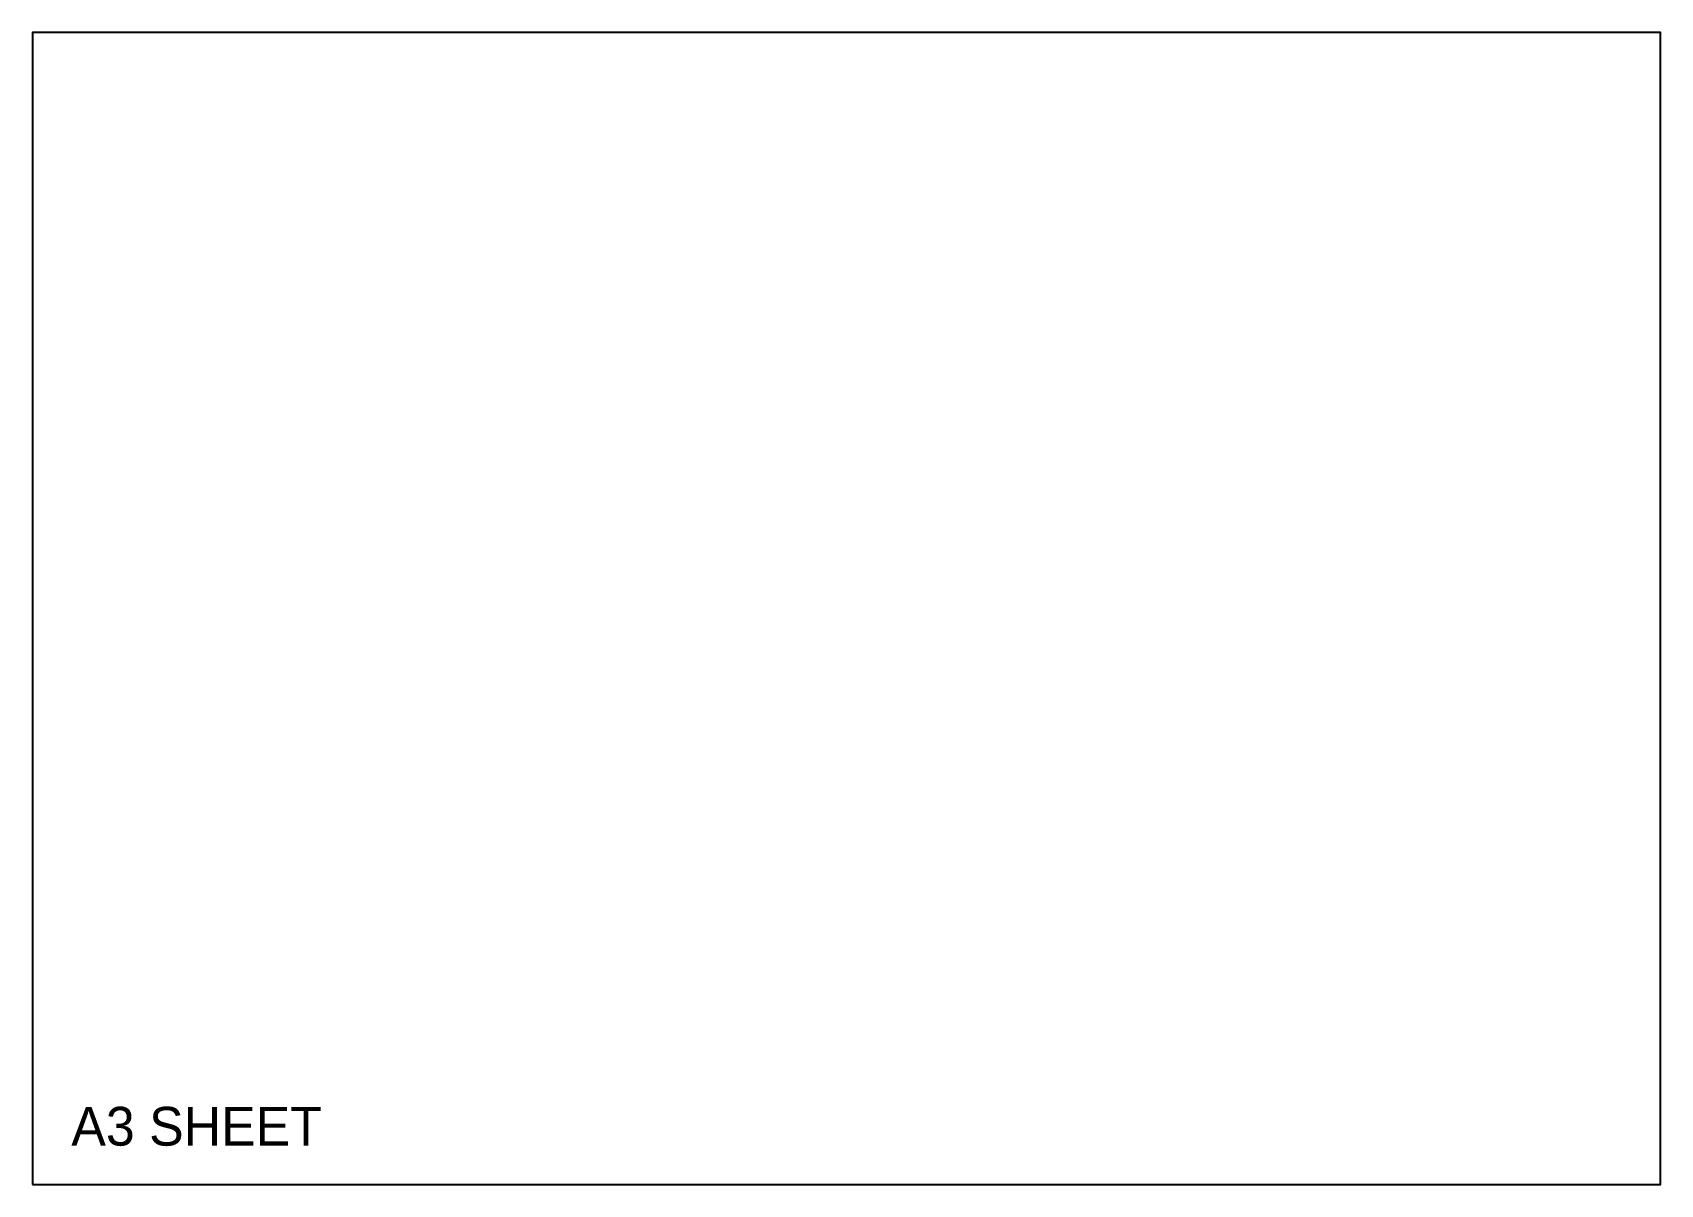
# Paper-space layout 'Sheet1' of a CAD drawing. Header units: millimetres. Extents: x 0 to 420, y 0 to 297.
import ezdxf

# ---------------------------------------------------------------- set-up
doc = ezdxf.new("R2010")
doc.units = ezdxf.units.MM
doc.layers.add('GRID', color=5, linetype='Continuous')
doc.layers.add('WALLS', color=3, linetype='Continuous')

psp = doc.layouts.new('Sheet1')

# ---------------------------------------------------------------- linework, layer by layer
at = {"layer": 'GRID'}
psp.add_lwpolyline([(0, 0), (420, 0), (420, 297), (0, 297)], close=True, dxfattribs=at)

# ---------------------------------------------------------------- texts
at = {"layer": 'WALLS'}
psp.add_text('A3 SHEET', height=10, dxfattribs=at).set_placement((10, 10))

doc.saveas('drawing.dxf')
